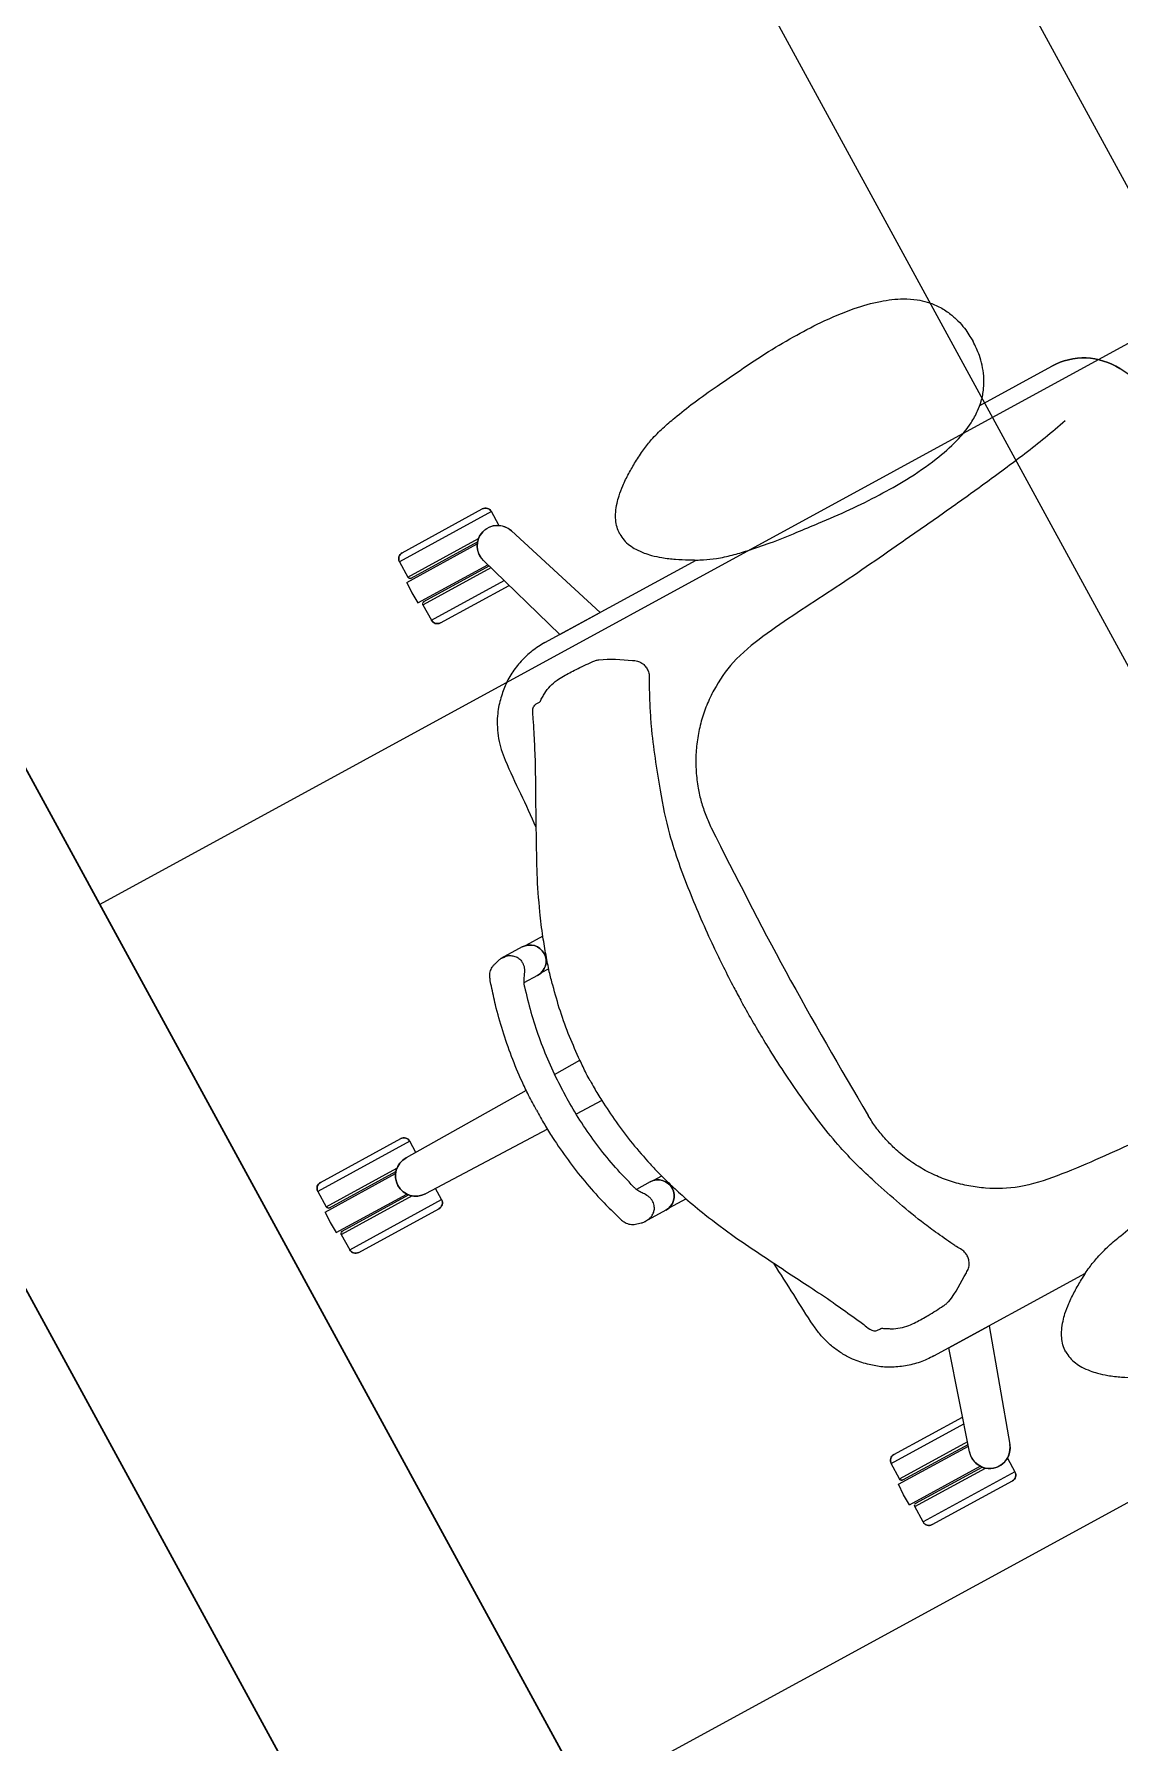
# Model space of a CAD drawing. Extents: x 622283 to 622521, y 9224861 to 9225135.
# Drawn here: x 622387.299 to 622387.952, y 9224975.805 to 9224976.833 of the extents above; entities that cross this region are included whole.
import ezdxf

# ---------------------------------------------------------------- set-up
doc = ezdxf.new("R2010")
doc.units = 0
doc.layers.add('A-EQUIPAMENTOS', color=252, linetype='Continuous')
doc.layers.add('A-PISO', color=251, linetype='Continuous')
doc.layers.add('A-PAREDE', color=5, linetype='Continuous', lineweight=30)
doc.layers.add('LAYOUT', color=7, linetype='Continuous', lineweight=13)
doc.layers.add('A_lay', color=7, linetype='Continuous', true_color=0x919191)

# ---------------------------------------------------------------- blocks, each defined once
blk = doc.blocks.new('CADEIRA')
at = {"layer": 'LAYOUT'}
for p, q in [((161.5645463610533, -9.737824046258078), (161.5575463610533, -9.738190900713102)), ((161.5715463610534, -9.738190900713102), (161.5645463610533, -9.737824046258078)), ((161.5405149880199, -9.744324046258265), (161.5405149880199, -9.79933810259808)), ((161.54451498802, -9.740324046258133), (161.54451498802, -9.803333008125486)), ((161.5550463610535, -9.740324046258133), (161.54451498802, -9.740324046258133)), ((161.5550463610535, -9.788856431342078), (161.5550463610535, -9.740368691344196)), ((161.5565463610533, -9.74182404625821), (161.5565463610533, -9.78732047677135)), ((161.5575463610533, -9.738190900713102), (161.5575463610533, -9.786547261717937)), ((161.5715463610534, -9.738190900713102), (161.5715463610534, -9.786547261717937)), ((161.5725463610534, -9.74182404625821), (161.5725463610534, -9.78732047677135)), ((161.5740463610535, -9.740324046258133), (161.5740463610535, -9.788856431342078)), ((161.5845777340867, -9.740324046258133), (161.5740463610535, -9.740324046258133)), ((161.5845777340867, -9.803324046258235), (161.5845777340867, -9.740324046258133)), ((161.5885777340868, -9.744324046258265), (161.5885777340868, -9.799324046258102)), ((161.5512215213219, -9.879557499023344), (161.5522689509756, -9.796633628666308)), ((161.5778706613362, -9.879557473145491), (161.5768237711311, -9.796633628666308)), ((161.5445176455383, -9.803338101715093), (161.5521843296395, -9.803333008125486)), ((161.5769082357708, -9.803324046258235), (161.5845777340867, -9.803324046258235)), ((161.5507535253589, -9.91660823213146), (161.5509747990687, -9.899090232379189)), ((161.5781172564782, -9.899090196928222), (161.5783376436207, -9.916546993300011)), ((161.4742962445751, -9.918722912848574), (161.4742962445751, -9.904184820652285)), ((161.493796244575, -9.918722912848574), (161.493796244575, -9.909220767336814)), ((161.6352964775317, -9.918722912848574), (161.6352964775317, -9.909220767336814)), ((161.6547964775316, -9.918722912848574), (161.6547964775316, -9.904184820652285)), ((161.4745463610534, -9.932763405170812), (161.4745463610534, -9.921038995082876)), ((161.4935463610534, -9.926427147373255), (161.4935463610534, -9.920916149420686)), ((161.6355463610535, -9.926427147373255), (161.6355463610535, -9.920916149420686)), ((161.6545463610533, -9.932763405170812), (161.6545463610533, -9.921038995082876)), ((161.2484529932574, -9.962769339408846), (161.2554529932575, -9.962402484953822)), ((161.2484529932574, -9.962769339408846), (161.2484529932574, -10.01112551536857)), ((161.2554529932575, -9.962402484953822), (161.2624529932575, -9.962769339408846)), ((161.2624529932575, -9.962769339408846), (161.2624529932575, -10.01072046345439)), ((161.8736397288492, -9.962402484953822), (161.8666397288494, -9.962769339408846)), ((161.8666397288494, -9.962769339408846), (161.8666397288494, -10.01072046345439)), ((161.8806397288493, -9.962769339408846), (161.8736397288492, -9.962402484953822)), ((161.8806397288493, -9.962769339408846), (161.8806397288493, -10.01112551536857)), ((161.231421620224, -9.968902484953782), (161.231421620224, -10.02390248495385)), ((161.2354216202241, -10.02790248495375), (161.2354216202241, -9.964902484953877)), ((161.2354216202241, -9.964902484953877), (161.2459529932574, -9.964902484953877)), ((161.2459529932574, -9.964902484953877), (161.2459529932574, -10.01333764623905)), ((161.2474529932574, -9.966402484953727), (161.2474529932574, -10.01186813452227)), ((161.2634529932575, -9.966402484953727), (161.2634529932575, -10.01103147539515)), ((161.2649529932574, -9.964902484953877), (161.2754843662908, -9.964902484953877)), ((161.2649529932574, -10.01149799330619), (161.2649529932574, -9.96494713003994)), ((161.2754843662908, -9.964902484953877), (161.2754843662908, -10.01477337607229)), ((161.2794843662907, -9.968902484953782), (161.2794843662907, -10.01601742383536)), ((161.8496083558159, -9.968902484953782), (161.8496083558159, -10.01601742383536)), ((161.8536083558159, -9.964902484953877), (161.8536083558159, -10.01477337607229)), ((161.8641397288493, -9.964902484953877), (161.8536083558159, -9.964902484953877)), ((161.8641397288493, -10.01149799330619), (161.8641397288493, -9.96494713003994)), ((161.8656397288494, -9.966402484953727), (161.8656397288494, -10.01103147539515)), ((161.8816397288493, -9.966402484953727), (161.8816397288493, -10.01186813452227)), ((161.8831397288493, -9.964902484953877), (161.8831397288493, -10.01333764623905)), ((161.8936711018828, -9.964902484953877), (161.8831397288493, -9.964902484953877)), ((161.8936711018828, -10.02790248495375), (161.8936711018828, -9.964902484953877)), ((161.8976711018827, -9.968902484953782), (161.8976711018827, -10.02390248495385)), ((161.2590573004843, -10.00966436245471), (161.3200463610533, -10.02863268854775)), ((161.8700354216224, -10.00966436245471), (161.8090463610534, -10.02863268854775)), ((161.3200463610533, -10.01844595599777), (161.3200463610533, -10.12238540116254)), ((161.8090463610534, -10.01844595599777), (161.8090393329558, -10.1222694666219)), ((161.2447759150055, -10.02790248495375), (161.2354216202241, -10.02790248495375)), ((161.3200463610533, -10.05626048324211), (161.2514694437625, -10.03301738417007)), ((161.3200463610533, -10.02863268854775), (161.3200463610533, -10.05626048324211)), ((161.8090463610534, -10.02863268854775), (161.8090463610534, -10.05626048324211)), ((161.8090463610534, -10.05626048324211), (161.8776232783444, -10.03301738417007)), ((161.8843168071012, -10.02790248495375), (161.8936711018828, -10.02790248495375)), ((161.3200463610533, -10.31662011353068), (161.3200463610533, -10.36604501020201)), ((161.8090261729654, -10.31667718346602), (161.8090228310794, -10.36604563919172))]:
    blk.add_line(p, q, dxfattribs=at)
for centre, radius, start, end in [((161.54451498802, -9.744324046258265), 0.004, 90, 180), ((161.5550463610535, -9.74182404625821), 0.0015, 0, 90), ((161.5740463610535, -9.74182404625821), 0.0015, 90, 180), ((161.5845777340867, -9.744324046258265), 0.004, 0, 90), ((161.5645463610533, -9.796633628666308), 0.01227741007777672, 0, 180), ((161.54451498802, -9.79933810259808), 0.004, 180, 270.0380661494864), ((161.5845777340867, -9.799324046258102), 0.004, 270, 0), ((161.4840462450479, -9.918722912848574), 0.009749999527151318, 180, 0), ((161.6450464770587, -9.918722912848574), 0.009749999527151318, 180, 0), ((161.2354216202241, -9.968902484953782), 0.004, 90, 180), ((161.2459529932574, -9.966402484953727), 0.0015, 0, 90), ((161.2649529932574, -9.966402484953727), 0.0015, 90, 180), ((161.2754843662908, -9.968902484953782), 0.004, 0, 90), ((161.8536083558159, -9.968902484953782), 0.004, 90, 180), ((161.8641397288493, -9.966402484953727), 0.0015, 0, 90), ((161.8831397288493, -9.966402484953727), 0.0015, 90, 180), ((161.8936711018828, -9.968902484953782), 0.004, 0, 90), ((161.2552633721234, -10.02134087331251), 0.01227741007777663, 71.99999999955594, 251.999999999556), ((161.8738293499833, -10.02134087331251), 0.01227741007777663, 288.0000000004441, 108.000000000444), ((161.2354216202241, -10.02390248495385), 0.004, 180, 270), ((161.8936711018828, -10.02390248495385), 0.004, 270, 0), ((161.3600463610533, -10.36604501020201), 0.04, 180, 241.5933230131957), ((161.769022831171, -10.36604293148207), 0.04, 298.4072594248086, 359.9961214925901), ((161.5645326744148, -9.987960802687207), 0.469839877540879, 241.5933230131957, 298.4072594248086)]:
    blk.add_arc(centre, radius, start, end, dxfattribs=at)
for points in [[(161.5645463610533, -9.879259746955762), (161.554431473727, -9.879427224168689), (161.5453370195535, -9.879912814618587), (161.5290393123185, -9.881596173027896), (161.5129750064359, -9.88428926739743), (161.4972630047612, -9.887949683743267), (161.4861152919794, -9.891178324818833), (161.4818807955426, -9.892576486803359), (161.4795354326525, -9.89372117551988), (161.4782651275766, -9.894671570835948), (161.4771818763514, -9.895821481062962), (161.4762946683518, -9.89716616728992), (161.4756010320332, -9.898747227195594), (161.4751858603934, -9.900460315732511), (161.4746895395527, -9.902082976913556), (161.4742962445751, -9.904184820652285), (161.4744671127619, -9.906417284638787), (161.4745705560347, -9.907675206299922), (161.4755677847413, -9.91021890262004), (161.4771820939134, -9.912240241144668), (161.4794477215433, -9.913709156142199), (161.4824801396956, -9.91438898983551), (161.4842678677735, -9.91427776362911), (161.4860185090154, -9.9138300736497), (161.4890790257455, -9.91213101273865), (161.4914858010953, -9.910463933387058), (161.4941124997634, -9.90909448616389), (161.4960016146368, -9.908508918617366), (161.5113341468773, -9.904545900925763), (161.5269189259793, -9.90159707384509), (161.5426520538458, -9.899684050172704), (161.5584244447553, -9.898820600544008), (161.5645463610533, -9.898764676511059)], [(161.5645463610533, -9.879259746955762), (161.5746612483797, -9.879427224168689), (161.5837557025532, -9.879912814618587), (161.6000534097882, -9.881596173027896), (161.6161177156708, -9.88428926739743), (161.6318297173455, -9.887949683743267), (161.6429774301273, -9.891178324818833), (161.6472119265641, -9.892576486803359), (161.6495572894542, -9.89372117551988), (161.6508275945301, -9.894671570835948), (161.6519108457553, -9.895821481062962), (161.6527980537549, -9.89716616728992), (161.6534916900735, -9.898747227195594), (161.6539068617133, -9.900460315732511), (161.654403182554, -9.902082976913556), (161.6547964775316, -9.904184820652285), (161.6546256093448, -9.906417284638787), (161.654522166072, -9.907675206299922), (161.6535249373653, -9.91021890262004), (161.6519106281933, -9.912240241144668), (161.6496450005634, -9.913709156142199), (161.6466125824111, -9.91438898983551), (161.6448248543332, -9.91427776362911), (161.6430742130913, -9.9138300736497), (161.6400136963612, -9.91213101273865), (161.6376069210114, -9.910463933387058), (161.6349802223433, -9.90909448616389), (161.6330911074702, -9.908508918617366), (161.6177585752294, -9.904545900925763), (161.6021737961276, -9.90159707384509), (161.5864406682608, -9.899684050172704), (161.5706682773514, -9.898820600544008), (161.5645463610533, -9.898764676511059)], [(161.5645463610533, -9.916207271653088), (161.5595872315655, -9.916143683061131), (161.5507535253589, -9.91660823213146), (161.5352717477236, -9.917952633285262), (161.519199154063, -9.920386583058411), (161.5033176881391, -9.923864950884985), (161.4951212687597, -9.92595464620012), (161.4855071003631, -9.928974374420472), (161.4748873286663, -9.932632699412574), (161.4608489342625, -9.938192455624625), (161.4398427282331, -9.94780731113246), (161.4226376581737, -9.956705920407098), (161.4057351696049, -9.965583309242442), (161.392320575716, -9.972751966328127), (161.3772557634504, -9.980591521857372), (161.3642211783895, -9.986936880447951), (161.3568076109455, -9.990385597507606), (161.3527058052369, -9.992239595542282), (161.351090577705, -9.993468575332821), (161.349940482425, -9.995621289551304), (161.3498015964072, -9.997574530133301), (161.3497901464823, -9.998963788007353), (161.3495695223253, -9.999209024221495), (161.3481242189539, -10.00148828761962), (161.3466789155828, -10.00376755101774), (161.3445981555801, -10.00875327314542), (161.3433763823712, -10.01401584649624), (161.3430463610535, -10.01861198349706), (161.3431235065898, -10.0271690924419), (161.3437683880855, -10.03784655420008), (161.3440352422822, -10.04009789642236), (161.3446250120178, -10.0420136142095), (161.3546645502081, -10.05962145694434), (161.3563484930042, -10.06201653689231), (161.3586886121289, -10.06375057276818), (161.3601450955894, -10.06438763661958), (161.3626673150921, -10.06486890706742), (161.3652327138048, -10.06477065273793), (161.3681325329515, -10.06373767805212), (161.3712394743739, -10.06194388458538), (161.3735990062758, -10.06070283216808), (161.3850424535995, -10.05502762039372), (161.3946287186632, -10.05060850611448), (161.4128118800805, -10.0433756518521), (161.4311774137057, -10.03674006551341), (161.4571633368598, -10.02916157334334), (161.4929140209117, -10.02320327735787), (161.5290453367623, -10.01997451243892), (161.556636495619, -10.01898153688466), (161.5636539115776, -10.01889013469735)], [(161.5644757219325, -9.916207271653088), (161.5694348514203, -9.916143683061131), (161.5782685576269, -9.91660823213146), (161.5937503352623, -9.917952633285262), (161.6098229289228, -9.920386583058411), (161.625704394847, -9.923864950884985), (161.6339008142261, -9.92595464620012), (161.6435149826227, -9.928974374420472), (161.6541347543198, -9.932632699412574), (161.6681731487234, -9.938192455624625), (161.6891793547527, -9.94780731113246), (161.7063844248123, -9.956705920407098), (161.7232869133809, -9.965583309242442), (161.7367015072698, -9.972751966328127), (161.7517663195356, -9.980591521857372), (161.7648009045963, -9.986936880447951), (161.7722144720404, -9.990385597507606), (161.776316277749, -9.992239595542282), (161.777931505281, -9.993468575332821), (161.7790816005609, -9.995621289551304), (161.7792204865787, -9.997574530133301), (161.7792319365035, -9.998963788007353), (161.7794525606608, -9.999209024221495), (161.7808978640319, -10.00148828761962), (161.7823431674031, -10.00376755101774), (161.7844239274057, -10.00875327314542), (161.7856457006149, -10.01401584649624), (161.7859757219326, -10.01861198349706), (161.7858985763962, -10.0271690924419), (161.7852536949004, -10.03784655420008), (161.7849868407036, -10.04009789642236), (161.784397070968, -10.0420136142095), (161.7743575327777, -10.05962145694434), (161.7726735899817, -10.06201653689231), (161.7703334708572, -10.06375057276818), (161.7688769873967, -10.06438763661958), (161.7663547678938, -10.06486890706742), (161.7637893691811, -10.06477065273793), (161.7608895500346, -10.06373767805212), (161.7577826086122, -10.06194388458538), (161.7554230767101, -10.06070283216808), (161.7439796293866, -10.05502762039372), (161.7343933643226, -10.05060850611448), (161.7162102029056, -10.0433756518521), (161.6978446692802, -10.03674006551341), (161.671858746126, -10.02916157334334), (161.6361080620741, -10.02320327735787), (161.5999767462236, -10.01997451243892), (161.5723855873669, -10.01898153688466), (161.5636539115777, -10.01889013469735)], [(161.3200463610533, -10.01844595599777), (161.3207742823031, -10.00933300252177), (161.3217135306873, -10.00486935115395), (161.324682972718, -9.996251648986794), (161.3290349062641, -9.988242713106724), (161.3341339164731, -9.98179035506086), (161.3408235442094, -9.97537410704876), (161.34509440527, -9.972269899891893), (161.3510051833078, -9.968988471733832), (161.357385740987, -9.966328074754069), (161.3639947620595, -9.964581081381533), (161.3707582252378, -9.963611330564385), (161.3928154383957, -9.962064095244381), (161.4148726515539, -9.960546288130212)], [(161.8090463610534, -10.01844595599777), (161.8082910665267, -10.00933300252177), (161.8073518181423, -10.00486935115395), (161.8043823761116, -9.996251648986794), (161.8000304425657, -9.988242713106724), (161.7949314323567, -9.98179035506086), (161.7882418046204, -9.97537410704876), (161.7839709435598, -9.972269899891893), (161.778060165522, -9.968988471733832), (161.7716796078428, -9.966328074754069), (161.76507058677, -9.964581081381533), (161.758307123592, -9.963611330564385), (161.7362499104338, -9.962064095244381), (161.7141926972759, -9.960546288130212)], [(161.3527734940403, -10.35739220880054), (161.3560474062552, -10.34178320430601), (161.3586093315066, -10.32656939572825), (161.362906929018, -10.29607598235133), (161.3666330513161, -10.26553775600746), (161.3700030187977, -10.23495034328834), (161.3750064088172, -10.18521967609535), (161.3796788706152, -10.13544942312273), (161.3847862538301, -10.11227133661145), (161.3938050477437, -10.09412817890847), (161.3997908588326, -10.08594149919576), (161.4066759447419, -10.07845085036842), (161.4143300412509, -10.07179702628923), (161.4226911456199, -10.06605464342669), (161.4316694536631, -10.06126596421336), (161.4410959877967, -10.0575209380438), (161.4492149832115, -10.05523725883131), (161.4575293270034, -10.05371479073505), (161.4659307381405, -10.05297337163779)], [(161.663134610689, -10.05297337163779), (161.5659548769222, -10.05096083616217), (161.4659537083164, -10.05297776780957)], [(161.7762918547892, -10.35739220880054), (161.7730179425746, -10.34178320430601), (161.7704560173229, -10.32656939572825), (161.7661584198115, -10.29607598235133), (161.7624322975135, -10.26553775600746), (161.7590623300321, -10.23495034328834), (161.7540589400124, -10.18521967609535), (161.7493864782143, -10.13544942312273), (161.7442790949997, -10.11227133661145), (161.7352603010859, -10.09412817890847), (161.7292744899972, -10.08594149919576), (161.7223894040876, -10.07845085036842), (161.7147353075786, -10.07179702628923), (161.7063742032099, -10.06605464342669), (161.6973958951667, -10.06126596421336), (161.6879693610329, -10.0575209380438), (161.6798503656183, -10.05523725883131), (161.6715360218261, -10.05371479073505), (161.663134610689, -10.05297337163779)], [(161.284212395824, -10.08931611792081), (161.2797799592443, -10.08982656339617), (161.2755332376808, -10.09126371686193), (161.271486087308, -10.09348630757949), (161.2671669093238, -10.09673583428457), (161.2638178444259, -10.09992534790444), (161.259602081286, -10.10480935390364), (161.2548428682208, -10.11146886637129), (161.2506157146991, -10.11844760265444), (161.246454034517, -10.12611812024783), (161.2434854722956, -10.13334320552007), (161.2406328983846, -10.14267083925665), (161.2387042986809, -10.15186027505455), (161.2361942736291, -10.16620346156219), (161.2341041804011, -10.18336419529396), (161.2326404530932, -10.19748014927017), (161.230850371921, -10.21798297432496), (161.2301129068512, -10.23788130785624), (161.2304171838103, -10.25647347397648), (161.2327004809629, -10.27819194243511), (161.2364077034004, -10.29411088564052), (161.2417341714868, -10.30699998575983), (161.2462043294265, -10.31396267512013), (161.2502295197733, -10.318589274553), (161.2561604790424, -10.32347486865751), (161.2627928124625, -10.32714711124071), (161.2690287275525, -10.32947907314678), (161.2748731205768, -10.33078735909566), (161.2842123958249, -10.3315116075239)], [(161.284212395824, -10.08931611792081), (161.2886448324039, -10.08982656339617), (161.2928915539672, -10.09126371686193), (161.2969387043402, -10.09348630757949), (161.3012578823241, -10.09673583428457), (161.3046069472223, -10.09992534790444), (161.308822710362, -10.10480935390364), (161.3135819234274, -10.11146886637129), (161.3178090769491, -10.11844760265444), (161.3219707571311, -10.12611812024783), (161.3249393193526, -10.13334320552007), (161.3277918932636, -10.14267083925665), (161.3297204929673, -10.15186027505455), (161.3322305180191, -10.16620346156219), (161.334320611247, -10.18336419529396), (161.335784338555, -10.19748014927017), (161.3375744197272, -10.21798297432496), (161.3383118847969, -10.23788130785624), (161.3380076078379, -10.25647347397648), (161.3357243106853, -10.27819194243511), (161.3320170882478, -10.29411088564052), (161.3266906201614, -10.30699998575983), (161.3222204622216, -10.31396267512013), (161.3181952718749, -10.318589274553), (161.3122643126055, -10.32347486865751), (161.3056319791854, -10.32714711124071), (161.2993960640956, -10.32947907314678), (161.2935516710714, -10.33078735909566), (161.2842123958233, -10.3315116075239)], [(161.8448096871619, -10.08931611792081), (161.8403772505822, -10.08982656339617), (161.8361305290187, -10.09126371686193), (161.8320833786456, -10.09348630757949), (161.8277642006617, -10.09673583428457), (161.8244151357638, -10.09992534790444), (161.8201993726239, -10.10480935390364), (161.8154401595584, -10.11146886637129), (161.811213006037, -10.11844760265444), (161.8070513258547, -10.12611812024783), (161.8040827636335, -10.13334320552007), (161.8012301897225, -10.14267083925665), (161.7993015900186, -10.15186027505455), (161.7967915649668, -10.16620346156219), (161.794701471739, -10.18336419529396), (161.7932377444311, -10.19748014927017), (161.7914476632587, -10.21798297432496), (161.7907101981891, -10.23788130785624), (161.7910144751479, -10.25647347397648), (161.7932977723008, -10.27819194243511), (161.797004994738, -10.29411088564052), (161.8023314628245, -10.30699998575983), (161.8068016207644, -10.31396267512013), (161.810826811111, -10.318589274553), (161.8167577703803, -10.32347486865751), (161.8233901038004, -10.32714711124071), (161.8296260188904, -10.32947907314678), (161.8354704119145, -10.33078735909566), (161.8448096871628, -10.3315116075239)], [(161.8448096871619, -10.08931611792081), (161.8492421237416, -10.08982656339617), (161.8534888453051, -10.09126371686193), (161.8575359956781, -10.09348630757949), (161.861855173662, -10.09673583428457), (161.86520423856, -10.09992534790444), (161.8694200016999, -10.10480935390364), (161.8741792147653, -10.11146886637129), (161.8784063682868, -10.11844760265444), (161.882568048469, -10.12611812024783), (161.8855366106903, -10.13334320552007), (161.8883891846015, -10.14267083925665), (161.8903177843052, -10.15186027505455), (161.892827809357, -10.16620346156219), (161.8949179025847, -10.18336419529396), (161.8963816298927, -10.19748014927017), (161.8981717110651, -10.21798297432496), (161.8989091761346, -10.23788130785624), (161.8986048991758, -10.25647347397648), (161.8963216020229, -10.27819194243511), (161.8926143795857, -10.29411088564052), (161.8872879114993, -10.30699998575983), (161.8828177535593, -10.31396267512013), (161.8787925632128, -10.318589274553), (161.8728616039434, -10.32347486865751), (161.8662292705233, -10.32714711124071), (161.8599933554333, -10.32947907314678), (161.8541489624093, -10.33078735909566), (161.844809687161, -10.3315116075239)]]:
    blk.add_spline(points, degree=3, dxfattribs=at)
blk = doc.blocks.new('Adminidtração')
at = {"layer": 'A_lay'}
h = blk.add_hatch(dxfattribs=at)
h.set_pattern_fill('ANSI37', color=256, scale=4.9, angle=45)
h.set_pattern_definition([(90, (-0.4300000000512227, 0), (-0.6125, 5.551115123125783e-17), []), (180, (-0.4300000000512227, 0), (-5.551115123125783e-17, -0.6125), [])])
h.paths.add_polyline_path([(207820.3417234732, 9278530.582245626), (207820.3417234732, 9278530.552245626), (207820.3417234732, 9278529.652245626), (207822.9417234733, 9278529.652245628), (207822.9417234734, 9278532.952245627), (207822.8767234749, 9278532.952245627), (207822.8467234749, 9278532.952245627), (207821.406723475, 9278532.952245625), (207821.3767234749, 9278532.952245625), (207821.2517234766, 9278532.952245625), (207821.2517234766, 9278532.952245569), (207821.221723482, 9278532.95224557), (207821.0430484344, 9278532.952245645), (207820.9747481223, 9278532.952245641), (207820.8912697074, 9278532.95224564), (207820.421723482, 9278532.952245623), (207820.3917234761, 9278532.952245623), (207820.3417234733, 9278532.952245625), (207820.3417234733, 9278532.052245626), (207820.3417234733, 9278532.022245627)])
at = {"layer": 'A-EQUIPAMENTOS'}
for p, q in [((207821.5284884763, 9278530.26112213), (207821.5284851344, 9278530.310490586)), ((207821.0395086644, 9278529.962890903), (207821.0395086644, 9278530.066830348)), ((207821.5285086644, 9278529.962890903), (207821.5285016363, 9278530.066714413)), ((207821.0395086644, 9278530.00070543), (207820.9709317471, 9278529.97746233)), ((207821.0395086644, 9278529.973077636), (207821.0395086644, 9278530.00070543)), ((207821.5285086644, 9278529.973077636), (207821.5285086644, 9278530.00070543)), ((207821.5285086644, 9278530.00070543), (207821.5970855817, 9278529.97746233)), ((207820.9508839235, 9278529.913347432), (207820.9508839235, 9278529.968347432)), ((207820.9548839236, 9278529.972347433), (207820.9548839236, 9278529.909347432)), ((207820.9642382183, 9278529.972347433), (207820.9548839236, 9278529.972347433)), ((207820.9785196038, 9278529.95410931), (207821.0395086644, 9278529.973077636)), ((207821.5894977249, 9278529.95410931), (207821.5285086644, 9278529.973077636)), ((207821.6037791104, 9278529.972347433), (207821.6131334052, 9278529.972347433)), ((207821.6131334052, 9278529.972347433), (207821.6131334052, 9278529.909347432)), ((207821.6171334052, 9278529.913347432), (207821.6171334052, 9278529.968347432)), ((207820.9654152966, 9278529.909347432), (207820.9654152966, 9278529.957782593)), ((207820.9949466696, 9278529.909347432), (207820.9949466696, 9278529.959218323)), ((207820.9989466696, 9278529.913347432), (207820.9989466696, 9278529.96046237)), ((207821.5690706591, 9278529.913347432), (207821.5690706591, 9278529.96046237)), ((207821.5730706591, 9278529.909347432), (207821.5730706591, 9278529.959218323)), ((207821.6026020322, 9278529.909347432), (207821.6026020322, 9278529.957782593)), ((207820.9669152966, 9278529.910847431), (207820.9669152966, 9278529.956313081)), ((207820.9679152966, 9278529.907214286), (207820.9679152966, 9278529.955570463)), ((207820.9819152966, 9278529.907214286), (207820.9819152966, 9278529.95516541)), ((207820.9829152966, 9278529.910847431), (207820.9829152966, 9278529.955476422)), ((207820.9844152966, 9278529.95594294), (207820.9844152966, 9278529.909392077)), ((207821.5836020322, 9278529.95594294), (207821.5836020322, 9278529.909392077)), ((207821.5851020322, 9278529.910847431), (207821.5851020322, 9278529.955476422)), ((207821.5861020322, 9278529.907214286), (207821.5861020322, 9278529.95516541)), ((207821.6001020322, 9278529.907214286), (207821.6001020322, 9278529.955570463)), ((207821.6011020322, 9278529.910847431), (207821.6011020322, 9278529.956313081)), ((207820.9548839236, 9278529.909347432), (207820.9654152966, 9278529.909347432)), ((207820.9679152966, 9278529.907214286), (207820.9749152966, 9278529.906847432)), ((207820.9749152966, 9278529.906847432), (207820.9819152966, 9278529.907214286)), ((207820.9844152966, 9278529.909347432), (207820.9949466696, 9278529.909347432)), ((207821.5836020322, 9278529.909347432), (207821.5730706591, 9278529.909347432)), ((207821.5931020322, 9278529.906847432), (207821.5861020322, 9278529.907214286)), ((207821.6001020322, 9278529.907214286), (207821.5931020322, 9278529.906847432)), ((207821.6131334052, 9278529.909347432), (207821.6026020322, 9278529.909347432)), ((207821.1940086644, 9278529.877208352), (207821.1940086644, 9278529.865483942)), ((207821.3740086644, 9278529.877208352), (207821.3740086644, 9278529.865483942)), ((207821.2130086644, 9278529.870872093), (207821.2130086644, 9278529.865361096)), ((207821.3550086644, 9278529.870872093), (207821.3550086644, 9278529.865361096)), ((207821.1937585479, 9278529.86316786), (207821.1937585479, 9278529.848629767)), ((207821.2132585479, 9278529.86316786), (207821.2132585479, 9278529.853665715)), ((207821.2702158287, 9278529.86105318), (207821.2704371024, 9278529.84353518)), ((207821.2975795598, 9278529.843535144), (207821.2977999469, 9278529.86099194)), ((207821.3547587809, 9278529.86316786), (207821.3547587809, 9278529.853665715)), ((207821.3742587809, 9278529.86316786), (207821.3742587809, 9278529.848629767)), ((207821.2706838246, 9278529.824002447), (207821.2717312543, 9278529.741078576)), ((207821.2973329647, 9278529.82400242), (207821.2962860744, 9278529.741078576)), ((207821.2599772913, 9278529.688768994), (207821.2599772913, 9278529.74378305)), ((207821.2639772913, 9278529.684768993), (207821.2639772913, 9278529.747777956)), ((207821.2639799489, 9278529.747783048), (207821.271646633, 9278529.747777956)), ((207821.2963705391, 9278529.747768993), (207821.3040400374, 9278529.747768993)), ((207821.3040400374, 9278529.747768993), (207821.3040400374, 9278529.684768993)), ((207821.3080400374, 9278529.688768994), (207821.3080400374, 9278529.743768994)), ((207821.2745086644, 9278529.733301379), (207821.2745086644, 9278529.68481364)), ((207821.2760086644, 9278529.686268993), (207821.2760086644, 9278529.731765423)), ((207821.2920086644, 9278529.686268993), (207821.2920086644, 9278529.731765423)), ((207821.2935086644, 9278529.684768993), (207821.2935086644, 9278529.733301379)), ((207821.2770086644, 9278529.682635847), (207821.2770086644, 9278529.73099221)), ((207821.2910086644, 9278529.682635847), (207821.2910086644, 9278529.73099221)), ((207821.2745086644, 9278529.684768993), (207821.2639772913, 9278529.684768993)), ((207821.2840086644, 9278529.682268994), (207821.2770086644, 9278529.682635847)), ((207821.2910086644, 9278529.682635847), (207821.2840086644, 9278529.682268994)), ((207821.3040400374, 9278529.684768993), (207821.2935086644, 9278529.684768993))]:
    blk.add_line(p, q, dxfattribs=at)
blk.add_lwpolyline([(207820.3417234733, 9278530.402245628), (207821.841723473, 9278530.402245628), (207821.841723473, 9278530.902245628), (207820.3417234733, 9278530.902245628)], close=True, dxfattribs=at)
for centre, radius, start, end in [((207821.4884851345, 9278530.310487878), 0.04, 0.003878480234395117, 61.59274054611118), ((207820.9548839236, 9278529.968347432), 0.004, 90, 180), ((207820.9747256754, 9278529.96578582), 0.01227741007777663, 107.9999999980443, 287.9999999980443), ((207821.5932916533, 9278529.96578582), 0.01227741007777663, 252.0000000019557, 72.00000000195571), ((207821.6131334052, 9278529.968347432), 0.004, 0, 90), ((207820.9548839236, 9278529.913347432), 0.004, 180, 270), ((207820.9654152966, 9278529.910847431), 0.0015, 270, 0), ((207820.9844152966, 9278529.910847431), 0.0015, 180, 270), ((207820.9949466696, 9278529.913347432), 0.004, 270, 0), ((207821.5730706591, 9278529.913347432), 0.004, 180, 270), ((207821.5836020322, 9278529.910847431), 0.0015, 270, 0), ((207821.6026020322, 9278529.910847431), 0.0015, 180, 270), ((207821.6131334052, 9278529.913347432), 0.004, 270, 0), ((207821.2035085484, 9278529.86316786), 0.009749999527151318, 0, 180), ((207821.3645087804, 9278529.86316786), 0.009749999527151318, 0, 180), ((207821.2639772913, 9278529.74378305), 0.004, 89.9619338522157, 180), ((207821.3040400374, 9278529.743768994), 0.004, 0, 90), ((207821.2840086644, 9278529.741078576), 0.01227741007777672, 180, 0), ((207821.2639772913, 9278529.688768994), 0.004, 180, 270), ((207821.2745086644, 9278529.686268993), 0.0015, 270, 0), ((207821.2935086644, 9278529.686268993), 0.0015, 180, 270), ((207821.3040400374, 9278529.688768994), 0.004, 270, 0)]:
    blk.add_arc(centre, radius, start, end, dxfattribs=at)
for points in [[(207821.0722357974, 9278530.301837156), (207821.0755097096, 9278530.286228152), (207821.0780716348, 9278530.271014342), (207821.0823692323, 9278530.24052093), (207821.0860953546, 9278530.209982703), (207821.0894653221, 9278530.17939529), (207821.0944687121, 9278530.129664622), (207821.0991411739, 9278530.07989437), (207821.1042485572, 9278530.056716284), (207821.1132673511, 9278530.038573125), (207821.1192531621, 9278530.030386446), (207821.126138248, 9278530.022895798), (207821.1337923446, 9278530.016241973), (207821.1421534489, 9278530.010499591), (207821.151131757, 9278530.005710911), (207821.1605582911, 9278530.001965884), (207821.1686772865, 9278529.999682207), (207821.1769916303, 9278529.998159738), (207821.1853930415, 9278529.997418318)], [(207821.4957541581, 9278530.301837156), (207821.4924802459, 9278530.286228152), (207821.4899183206, 9278530.271014342), (207821.4856207231, 9278530.24052093), (207821.4818946008, 9278530.209982703), (207821.4785246333, 9278530.17939529), (207821.4735212433, 9278530.129664622), (207821.4688487815, 9278530.07989437), (207821.4637413983, 9278530.056716284), (207821.4547226044, 9278530.038573125), (207821.4487367933, 9278530.030386446), (207821.4418517074, 9278530.022895798), (207821.4341976109, 9278530.016241973), (207821.4258365065, 9278530.010499591), (207821.4168581985, 9278530.005710911), (207821.4074316644, 9278530.001965884), (207821.3993126689, 9278529.999682207), (207821.3909983251, 9278529.998159738), (207821.382596914, 9278529.997418318)], [(207821.0036746991, 9278530.033761065), (207820.9992422626, 9278530.03427151), (207820.994995541, 9278530.035708664), (207820.9909483906, 9278530.037931254), (207820.9866292127, 9278530.041180782), (207820.9832801477, 9278530.044370295), (207820.9790643846, 9278530.0492543), (207820.9743051715, 9278530.055913813), (207820.970078018, 9278530.062892549), (207820.9659163378, 9278530.070563067), (207820.9629477756, 9278530.077788152), (207820.9600952017, 9278530.087115787), (207820.958166602, 9278530.096305221), (207820.955656577, 9278530.110648409), (207820.9535664837, 9278530.127809143), (207820.9521027564, 9278530.141925097), (207820.9503126752, 9278530.16242792), (207820.9495752102, 9278530.182326255), (207820.9498794871, 9278530.200918421), (207820.9521627843, 9278530.22263689), (207820.9558700067, 9278530.238555832), (207820.9611964748, 9278530.251444932), (207820.9656666328, 9278530.258407623), (207820.9696918231, 9278530.26303422), (207820.9756227824, 9278530.267919816), (207820.9822551158, 9278530.271592058), (207820.9884910309, 9278530.27392402), (207820.9943354239, 9278530.275232306), (207821.0036746991, 9278530.275956554)], [(207821.0036746991, 9278530.033761065), (207821.0081071357, 9278530.03427151), (207821.0123538573, 9278530.035708664), (207821.0164010077, 9278530.037931254), (207821.0207201857, 9278530.041180782), (207821.0240692505, 9278530.044370295), (207821.0282850137, 9278530.0492543), (207821.0330442267, 9278530.055913813), (207821.0372713803, 9278530.062892549), (207821.0414330605, 9278530.070563067), (207821.0444016227, 9278530.077788152), (207821.0472541966, 9278530.087115787), (207821.0491827963, 9278530.096305221), (207821.0516928213, 9278530.110648409), (207821.0537829146, 9278530.127809143), (207821.0552466419, 9278530.141925097), (207821.057036723, 9278530.16242792), (207821.0577741881, 9278530.182326255), (207821.0574699111, 9278530.200918421), (207821.055186614, 9278530.22263689), (207821.0514793915, 9278530.238555832), (207821.0461529235, 9278530.251444932), (207821.0416827655, 9278530.258407623), (207821.0376575752, 9278530.26303422), (207821.0317266159, 9278530.267919816), (207821.0250942825, 9278530.271592058), (207821.0188583674, 9278530.27392402), (207821.0130139744, 9278530.275232306), (207821.0036746991, 9278530.275956554)], [(207821.5642719905, 9278530.033761065), (207821.5598395539, 9278530.03427151), (207821.5555928323, 9278530.035708664), (207821.551545682, 9278530.037931254), (207821.547226504, 9278530.041180782), (207821.5438774391, 9278530.044370295), (207821.539661676, 9278530.0492543), (207821.5349024629, 9278530.055913813), (207821.5306753094, 9278530.062892549), (207821.5265136292, 9278530.070563067), (207821.5235450669, 9278530.077788152), (207821.520692493, 9278530.087115787), (207821.5187638933, 9278530.096305221), (207821.5162538683, 9278530.110648409), (207821.514163775, 9278530.127809143), (207821.5127000478, 9278530.141925097), (207821.5109099666, 9278530.16242792), (207821.5101725015, 9278530.182326255), (207821.5104767785, 9278530.200918421), (207821.5127600756, 9278530.22263689), (207821.5164672981, 9278530.238555832), (207821.5217937662, 9278530.251444932), (207821.5262639241, 9278530.258407623), (207821.5302891144, 9278530.26303422), (207821.5362200737, 9278530.267919816), (207821.5428524071, 9278530.271592058), (207821.5490883222, 9278530.27392402), (207821.5549327152, 9278530.275232306), (207821.5642719905, 9278530.275956554)], [(207821.5642719905, 9278530.033761065), (207821.568704427, 9278530.03427151), (207821.5729511486, 9278530.035708664), (207821.576998299, 9278530.037931254), (207821.581317477, 9278530.041180782), (207821.5846665419, 9278530.044370295), (207821.588882305, 9278530.0492543), (207821.5936415181, 9278530.055913813), (207821.5978686716, 9278530.062892549), (207821.6020303518, 9278530.070563067), (207821.604998914, 9278530.077788152), (207821.6078514879, 9278530.087115787), (207821.6097800876, 9278530.096305221), (207821.6122901127, 9278530.110648409), (207821.6143802059, 9278530.127809143), (207821.6158439332, 9278530.141925097), (207821.6176340144, 9278530.16242792), (207821.6183714794, 9278530.182326255), (207821.6180672025, 9278530.200918421), (207821.6157839053, 9278530.22263689), (207821.6120766829, 9278530.238555832), (207821.6067502148, 9278530.251444932), (207821.6022800569, 9278530.258407623), (207821.5982548665, 9278530.26303422), (207821.5923239073, 9278530.267919816), (207821.5856915738, 9278530.271592058), (207821.5794556587, 9278530.27392402), (207821.5736112657, 9278530.275232306), (207821.5642719905, 9278530.275956554)], [(207821.2840086644, 9278529.860652218), (207821.2790495349, 9278529.86058863), (207821.2702158287, 9278529.86105318), (207821.254734051, 9278529.86239758), (207821.2386614574, 9278529.86483153), (207821.2227799915, 9278529.868309898), (207821.2145835721, 9278529.870399592), (207821.2049694037, 9278529.873419322), (207821.194349632, 9278529.877077647), (207821.1803112376, 9278529.882637402), (207821.1593050316, 9278529.892252259), (207821.1420999615, 9278529.901150867), (207821.1251974729, 9278529.910028256), (207821.111782879, 9278529.917196913), (207821.0967180668, 9278529.92503647), (207821.0836834817, 9278529.931381827), (207821.0762699143, 9278529.934830545), (207821.0721681085, 9278529.936684543), (207821.070552881, 9278529.937913522), (207821.0694027857, 9278529.940066237), (207821.0692638997, 9278529.942019477), (207821.0692524498, 9278529.943408735), (207821.0690318256, 9278529.943653971), (207821.0675865223, 9278529.945933234), (207821.0661412189, 9278529.948212499), (207821.0640604589, 9278529.95319822), (207821.0628386857, 9278529.958460793), (207821.0625086644, 9278529.963056931), (207821.0625858099, 9278529.971614039), (207821.0632306914, 9278529.982291501), (207821.0634975456, 9278529.984542843), (207821.0640873153, 9278529.98645856), (207821.0741268535, 9278530.004066404), (207821.0758107963, 9278530.006461484), (207821.0781509154, 9278530.00819552), (207821.0796073989, 9278530.008832583), (207821.0821296184, 9278530.009313853), (207821.0846950171, 9278530.009215599), (207821.0875948363, 9278530.008182624), (207821.0907017777, 9278530.006388832), (207821.0930613096, 9278530.00514778), (207821.1045047569, 9278529.999472568), (207821.114091022, 9278529.995053453), (207821.1322741834, 9278529.9878206), (207821.150639717, 9278529.981185012), (207821.1766256402, 9278529.97360652), (207821.2123763242, 9278529.967648225), (207821.2485076401, 9278529.96441946), (207821.2760987989, 9278529.963426484), (207821.2831162149, 9278529.963335082)], [(207821.2839380252, 9278529.860652218), (207821.2888971547, 9278529.86058863), (207821.2977308609, 9278529.86105318), (207821.3132126386, 9278529.86239758), (207821.3292852322, 9278529.86483153), (207821.3451666982, 9278529.868309898), (207821.3533631176, 9278529.870399592), (207821.3629772859, 9278529.873419322), (207821.3735970576, 9278529.877077647), (207821.387635452, 9278529.882637402), (207821.4086416581, 9278529.892252259), (207821.4258467281, 9278529.901150867), (207821.4427492167, 9278529.910028256), (207821.4561638106, 9278529.917196913), (207821.4712286229, 9278529.92503647), (207821.4842632079, 9278529.931381827), (207821.4916767754, 9278529.934830545), (207821.4957785811, 9278529.936684543), (207821.4973938086, 9278529.937913522), (207821.4985439039, 9278529.940066237), (207821.4986827899, 9278529.942019477), (207821.4986942398, 9278529.943408735), (207821.498914864, 9278529.943653971), (207821.5003601674, 9278529.945933234), (207821.5018054707, 9278529.948212499), (207821.5038862307, 9278529.95319822), (207821.5051080039, 9278529.958460793), (207821.5054380253, 9278529.963056931), (207821.5053608797, 9278529.971614039), (207821.5047159982, 9278529.982291501), (207821.504449144, 9278529.984542843), (207821.5038593743, 9278529.98645856), (207821.4938198361, 9278530.004066404), (207821.4921358933, 9278530.006461484), (207821.4897957742, 9278530.00819552), (207821.4883392907, 9278530.008832583), (207821.4858170712, 9278530.009313853), (207821.4832516725, 9278530.009215599), (207821.4803518534, 9278530.008182624), (207821.4772449119, 9278530.006388832), (207821.47488538, 9278530.00514778), (207821.4634419327, 9278529.999472568), (207821.4538556676, 9278529.995053453), (207821.4356725062, 9278529.9878206), (207821.4173069726, 9278529.981185012), (207821.3913210495, 9278529.97360652), (207821.3555703654, 9278529.967648225), (207821.3194390495, 9278529.96441946), (207821.2918478907, 9278529.963426484), (207821.2831162149, 9278529.963335082)], [(207821.382596914, 9278529.997418318), (207821.2854171802, 9278529.995405784), (207821.1854160116, 9278529.997422714)], [(207821.0395086644, 9278529.962890903), (207821.0402365856, 9278529.95377795), (207821.041175834, 9278529.949314298), (207821.044145276, 9278529.940696595), (207821.0484972096, 9278529.93268766), (207821.0535962198, 9278529.926235301), (207821.0602858475, 9278529.919819053), (207821.0645567086, 9278529.916714847), (207821.0704674866, 9278529.91343342), (207821.0768480443, 9278529.910773022), (207821.0834570654, 9278529.909026029), (207821.0902205286, 9278529.908056278), (207821.1122777417, 9278529.906509042), (207821.1343349549, 9278529.904991236)], [(207821.5285086644, 9278529.962890903), (207821.5277533699, 9278529.95377795), (207821.5268141215, 9278529.949314298), (207821.5238446794, 9278529.940696595), (207821.5194927459, 9278529.93268766), (207821.5143937357, 9278529.926235301), (207821.5077041079, 9278529.919819053), (207821.5034332469, 9278529.916714847), (207821.4975224688, 9278529.91343342), (207821.4911419112, 9278529.910773022), (207821.4845328901, 9278529.909026029), (207821.4777694269, 9278529.908056278), (207821.4557122138, 9278529.906509042), (207821.4336550006, 9278529.904991236)], [(207821.2840086644, 9278529.823704693), (207821.273893777, 9278529.823872171), (207821.2647993229, 9278529.824357761), (207821.2485016156, 9278529.82604112), (207821.2324373098, 9278529.828734213), (207821.2167253081, 9278529.832394632), (207821.2055775953, 9278529.835623272), (207821.2013430989, 9278529.837021433), (207821.198997736, 9278529.838166123), (207821.1977274309, 9278529.839116517), (207821.1966441797, 9278529.840266429), (207821.1957569717, 9278529.841611113), (207821.1950633354, 9278529.843192175), (207821.1946481637, 9278529.844905263), (207821.1941518429, 9278529.846527923), (207821.1937585479, 9278529.848629767), (207821.1939294161, 9278529.850862231), (207821.1940328593, 9278529.852120154), (207821.1950300881, 9278529.854663849), (207821.1966443972, 9278529.856685188), (207821.1989100249, 9278529.858154103), (207821.201942443, 9278529.858833937), (207821.2037301711, 9278529.858722711), (207821.2054808123, 9278529.85827502), (207821.208541329, 9278529.85657596), (207821.2109481044, 9278529.85490888), (207821.2135748031, 9278529.853539433), (207821.215463918, 9278529.852953866), (207821.2307964502, 9278529.848990848), (207821.2463812293, 9278529.84604202), (207821.2621143572, 9278529.844128998), (207821.2778867481, 9278529.843265548), (207821.2840086644, 9278529.843209624)], [(207821.2840086644, 9278529.823704693), (207821.2941235517, 9278529.823872171), (207821.3032180059, 9278529.824357761), (207821.3195157131, 9278529.82604112), (207821.335580019, 9278529.828734213), (207821.3512920207, 9278529.832394632), (207821.3624397334, 9278529.835623272), (207821.3666742299, 9278529.837021433), (207821.3690195928, 9278529.838166123), (207821.3702898978, 9278529.839116517), (207821.3713731491, 9278529.840266429), (207821.3722603571, 9278529.841611113), (207821.3729539934, 9278529.843192175), (207821.373369165, 9278529.844905263), (207821.3738654859, 9278529.846527923), (207821.3742587809, 9278529.848629767), (207821.3740879127, 9278529.850862231), (207821.3739844694, 9278529.852120154), (207821.3729872407, 9278529.854663849), (207821.3713729315, 9278529.856685188), (207821.3691073039, 9278529.858154103), (207821.3660748857, 9278529.858833937), (207821.3642871577, 9278529.858722711), (207821.3625365164, 9278529.85827502), (207821.3594759997, 9278529.85657596), (207821.3570692243, 9278529.85490888), (207821.3544425257, 9278529.853539433), (207821.3525534108, 9278529.852953866), (207821.3372208785, 9278529.848990848), (207821.3216360995, 9278529.84604202), (207821.3059029716, 9278529.844128998), (207821.2901305807, 9278529.843265548), (207821.2840086644, 9278529.843209624)]]:
    blk.add_spline(points, degree=3, dxfattribs=at)
at = {"layer": 'A-PAREDE'}
for points in [[(207820.3917234733, 9278529.652245626), (207822.9417234733, 9278529.652245628)], [(207820.3917234733, 9278529.502245625), (207825.6917234732, 9278529.502245627)]]:
    blk.add_lwpolyline(points, dxfattribs=at)
at = {"layer": 'A-EQUIPAMENTOS', "xscale": -1, "rotation": 180}
blk.add_blockref('CADEIRA', (207659.7194623033, 9278519.944444947), dxfattribs=at)
blk = doc.blocks.new('A$Ce07cc1b0')
at = {"layer": 'A-PISO'}
h = blk.add_hatch(dxfattribs=at)
h.set_pattern_fill('AR-B88', color=256, scale=0.003000000000000001)
h.set_pattern_definition([(0, (-2828.765911921859, -1360.460251097567), (0, 0.6096000000000001), []), (90, (-2828.765911921859, -1360.460251097567), (-0.3048000000000001, 0.6096000000000001), [0.6096, -0.6096])])
h.paths.add_polyline_path([(131.3656659433618, 51.15143121685833), (126.2196835055947, 51.15143123082817, -0.4146228070105977), (123.2176289046183, 54.15356630366296), (123.2202855153009, 57.42865583393723), (119.1202855501324, 57.42865583952516), (119.1229417156428, 54.15416176430881, -0.4142795482523028), (116.1249983403832, 51.1514312364161), (92.86286667920649, 51.15143074467778), (92.86286667920649, 45.15204313769937), (109.8649245370179, 45.15170942712575), (109.8649245360866, 45.15204313956201), (109.9649245375767, 45.15204313863069), (112.3649245360866, 45.15195838641375), (112.3649245360866, 45.15204313769937), (112.4649245385081, 45.15204314049333), (114.8649245351553, 45.15194717794657), (114.8649245351553, 45.15204314049333), (114.9649245375767, 45.15204313769937), (131.3656659442931, 45.15128741413355)])
at = {"layer": 'A-PAREDE', "xscale": -1, "rotation": 359.9999999998639}
blk.add_blockref('Adminidtração', (207925.7555970447, -9278490.797078315), dxfattribs=at)

msp = doc.modelspace()

# ---------------------------------------------------------------- block references
at = {"rotation": 298.6104596680653}
msp.add_blockref('A$Ce07cc1b0', (622303.3134132684, 9225049.212860987), dxfattribs=at)

doc.saveas('drawing.dxf')
